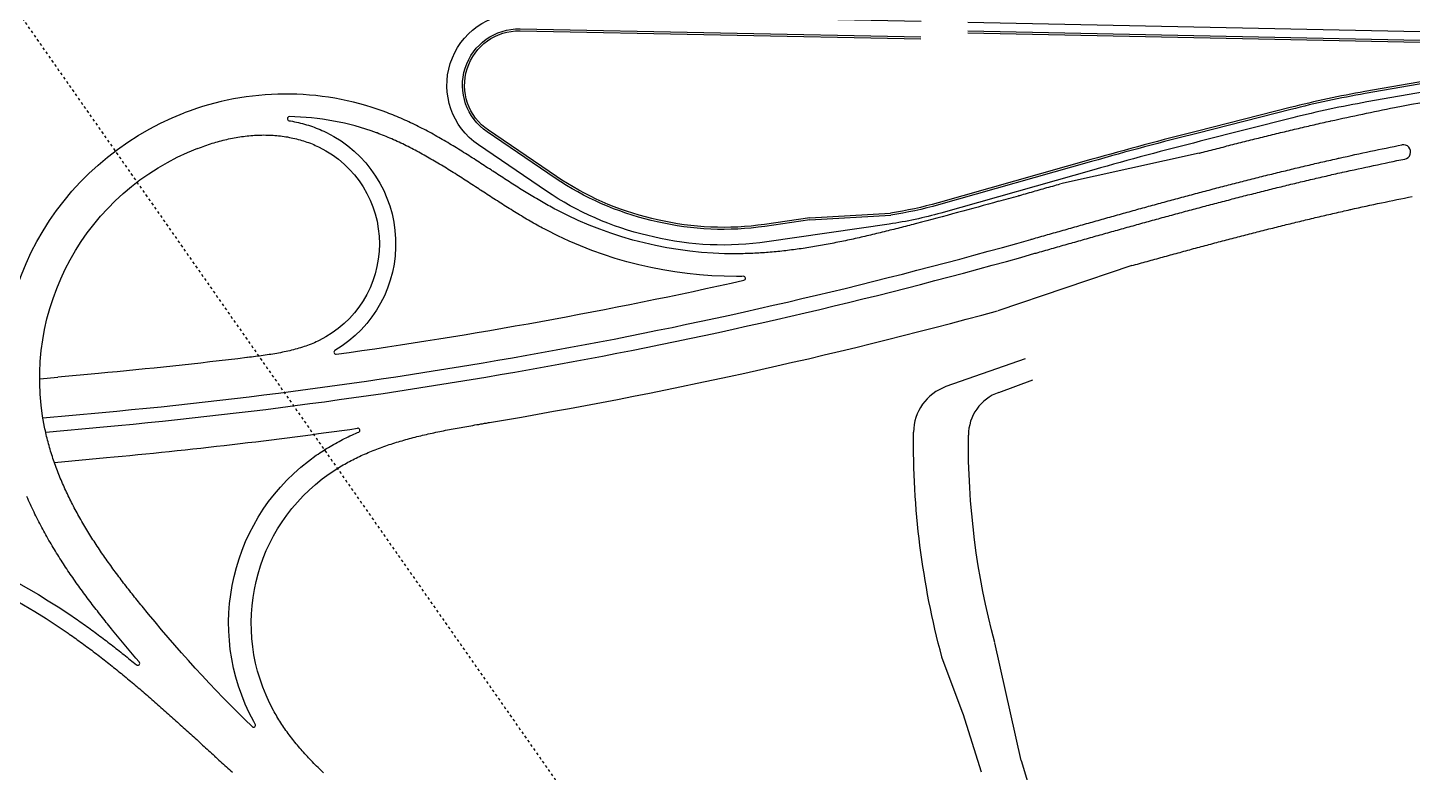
# Model space of a CAD drawing. Header units: millimetres. Extents: x 152904052 to 153933663, y 538271515 to 539240469.
# Drawn here: x 153563437 to 153570304, y 539139454 to 539143146 of the extents above; entities that cross this region are included whole.
import ezdxf

# ---------------------------------------------------------------- set-up
doc = ezdxf.new("R2010")
doc.units = ezdxf.units.MM
doc.linetypes.add('HIDDEN', pattern=[5.08, 2.54, -2.54])
doc.layers.add('BORD', color=7, linetype='Continuous')

msp = doc.modelspace()

# ---------------------------------------------------------------- linework, layer by layer
at = {"layer": 'BORD', "color": 8, "linetype": 'HIDDEN', "ltscale": 5}
msp.add_line((153552920.9, 539158173), (153604542.8, 539084449.3), dxfattribs=at)
at = {"layer": 'BORD', "color": 137, "ltscale": 10, "flags": 128}
for points in [[(153568100.2, 539143172.6), (153570582.7, 539143122.1, -0.907685), (153570602.1, 539142869), (153570078, 539142777.4, 0.018775), (153569711.4, 539142699), (153569251.4, 539142582.5, 0.006829), (153568724, 539142441.2), (153567966.1, 539142227, -0.032727), (153567709.4, 539142172.2), (153567103.5, 539142084, -0.094171), (153566541.2, 539142108.3), (153566512.1, 539142115.2, -0.091684), (153566010.2, 539142335.6), (153565672.9, 539142564.7, -0.746592), (153565881.1, 539143217.9), (153567868.3, 539143177.4)], [(153567316.7, 539142193.4), (153567092.3, 539142160.7, -0.094171), (153566558.9, 539142183.8), (153566529.9, 539142190.6, -0.091684), (153566053.7, 539142399.7), (153565716.5, 539142628.8, -0.746592), (153565879.5, 539143140.4), (153567866.7, 539143099.9)], [(153567315.7, 539142203.3), (153567090.9, 539142170.6, -0.094171), (153566561.2, 539142193.5), (153566532.2, 539142200.3, -0.091684), (153566059.4, 539142408), (153565722.1, 539142637.1, -0.746592), (153565879.3, 539143130.4), (153567866.5, 539143089.9)], [(153568099.1, 539143120.2), (153570581.7, 539143069.6, -0.907685), (153570593.1, 539142920.7), (153570068.9, 539142829.1, 0.018775), (153569698.5, 539142749.9), (153569238.5, 539142633.4, 0.006829), (153568709.7, 539142491.7), (153567951.8, 539142277.5, -0.030912), (153567715.8, 539142226.3, -0.030912)], [(153568099.3, 539143130.2), (153570581.9, 539143079.6, -0.907685), (153570594.8, 539142910.9), (153570070.6, 539142819.2, 0.018775), (153569701, 539142740.2), (153569241, 539142623.7, 0.006829), (153568712.4, 539142482.1), (153567954.6, 539142267.9, -0.030912), (153567717.3, 539142216.4, -0.030844)], [(153570215.6, 539142750.4, -0.012523), (153570887.8, 539142860.8, -0.012523)], [(153568252, 539142285, -0.004181), (153567844.5, 539142174.9), (153567838.5, 539142173.3), (153567828.8, 539142170.8), (153567819.2, 539142168.3), (153567809.6, 539142165.8), (153567799.9, 539142163.3), (153567790.3, 539142160.8), (153567780.7, 539142158.3), (153567771.1, 539142155.9), (153567761.5, 539142153.4), (153567751.9, 539142151), (153567742.3, 539142148.5), (153567732.6, 539142146.1), (153567723.1, 539142143.7), (153567713.5, 539142141.3), (153567703.9, 539142138.9), (153567694.3, 539142136.5), (153567684.7, 539142134.1), (153567675.1, 539142131.7), (153567665.5, 539142129.4), (153567655.9, 539142127.1), (153567646.3, 539142124.7), (153567636.7, 539142122.4), (153567627.2, 539142120.1), (153567617.6, 539142117.9), (153567608, 539142115.6), (153567598.4, 539142113.3), (153567588.8, 539142111.1), (153567579.2, 539142108.9), (153567569.7, 539142106.7), (153567560.1, 539142104.5), (153567550.5, 539142102.4), (153567540.9, 539142100.3), (153567531.4, 539142098.1), (153567521.8, 539142096), (153567512.2, 539142094), (153567502.6, 539142091.9), (153567493.1, 539142089.9), (153567483.5, 539142087.9), (153567473.9, 539142085.9), (153567464.3, 539142083.9), (153567454.8, 539142082), (153567445.2, 539142080.1), (153567435.6, 539142078.2), (153567426, 539142076.3), (153567416.5, 539142074.5), (153567406.9, 539142072.7), (153567397.3, 539142070.9), (153567387.7, 539142069.1), (153567378.2, 539142067.4), (153567368.6, 539142065.7), (153567359, 539142064), (153567349.4, 539142062.3), (153567339.9, 539142060.7), (153567330.3, 539142059.1), (153567320.7, 539142057.6), (153567311.1, 539142056), (153567301.6, 539142054.5), (153567292, 539142053), (153567282.4, 539142051.6), (153567272.8, 539142050.2), (153567263.2, 539142048.8), (153567253.7, 539142047.5), (153567244.1, 539142046.2), (153567234.5, 539142044.9), (153567224.9, 539142043.7), (153567215.4, 539142042.5), (153567205.8, 539142041.3), (153567196.2, 539142040.2), (153567186.7, 539142039.1), (153567177.1, 539142038), (153567167.5, 539142037), (153567157.9, 539142036), (153567148.4, 539142035), (153567138.8, 539142034.1), (153567129.2, 539142033.3), (153567119.7, 539142032.4), (153567110.1, 539142031.7), (153567100.5, 539142030.9), (153567091, 539142030.2), (153567081.4, 539142029.5), (153567071.9, 539142028.9), (153567062.3, 539142028.3), (153567052.8, 539142027.8), (153567043.2, 539142027.3), (153567033.7, 539142026.8), (153567024.1, 539142026.4), (153567014.6, 539142026), (153567005, 539142025.7), (153566995.5, 539142025.5), (153566986, 539142025.2), (153566976.4, 539142025), (153566966.9, 539142024.9), (153566957.3, 539142024.8), (153566951.4, 539142024.8, -0.121781), (153566063.7, 539142240.5), (153566060.3, 539142242.3), (153566051.8, 539142246.8), (153566043.4, 539142251.3), (153566035, 539142255.8), (153566026.6, 539142260.4), (153566018.2, 539142265), (153566009.8, 539142269.7), (153566001.4, 539142274.4), (153565993.1, 539142279.1), (153565984.7, 539142283.9), (153565976.4, 539142288.7), (153565968, 539142293.6), (153565959.7, 539142298.5), (153565951.4, 539142303.4), (153565943.1, 539142308.4), (153565934.7, 539142313.4), (153565926.4, 539142318.4), (153565918.1, 539142323.5), (153565909.8, 539142328.6), (153565901.5, 539142333.7), (153565893.2, 539142338.8), (153565884.9, 539142344), (153565876.6, 539142349.2), (153565868.3, 539142354.4), (153565860, 539142359.6), (153565851.7, 539142364.9), (153565843.4, 539142370.2), (153565835.1, 539142375.5), (153565826.8, 539142380.8), (153565818.5, 539142386.2), (153565810.2, 539142391.5), (153565801.8, 539142396.9), (153565793.5, 539142402.3), (153565785.2, 539142407.7), (153565776.9, 539142413.1), (153565768.5, 539142418.5), (153565760.2, 539142424), (153565751.8, 539142429.4), (153565743.5, 539142434.9), (153565740.9, 539142436.5), (153565735.1, 539142440.3), (153565726.7, 539142445.8), (153565718.3, 539142451.3), (153565709.9, 539142456.7), (153565701.5, 539142462.2), (153565693, 539142467.7), (153565684.6, 539142473.2), (153565676.1, 539142478.6), (153565667.6, 539142484.1), (153565659.1, 539142489.6), (153565650.6, 539142495.1), (153565642, 539142500.6), (153565633.5, 539142506), (153565624.9, 539142511.5), (153565616.3, 539142516.9), (153565607.7, 539142522.4), (153565599, 539142527.8), (153565590.4, 539142533.2), (153565581.7, 539142538.6), (153565573, 539142544), (153565564.2, 539142549.4), (153565555.5, 539142554.7), (153565546.7, 539142560), (153565537.9, 539142565.4), (153565529.1, 539142570.7), (153565520.2, 539142575.9), (153565511.3, 539142581.2), (153565502.4, 539142586.4), (153565493.4, 539142591.6), (153565484.4, 539142596.8), (153565475.4, 539142601.9), (153565466.4, 539142607), (153565457.3, 539142612.1), (153565448.2, 539142617.2), (153565439.1, 539142622.2), (153565429.9, 539142627.2), (153565420.7, 539142632.1), (153565411.4, 539142637), (153565402.1, 539142641.9), (153565392.8, 539142646.7), (153565383.5, 539142651.5), (153565374.1, 539142656.3), (153565364.7, 539142661), (153565355.2, 539142665.6), (153565345.7, 539142670.2), (153565336.2, 539142674.8), (153565326.6, 539142679.3), (153565317, 539142683.7), (153565307.4, 539142688.1), (153565297.7, 539142692.5), (153565287.9, 539142696.8), (153565278.2, 539142701), (153565268.4, 539142705.2), (153565258.5, 539142709.3), (153565248.6, 539142713.3), (153565238.7, 539142717.3), (153565228.8, 539142721.2), (153565218.7, 539142725), (153565208.8, 539142728.7), (153565205.7, 539142729.9, 0.181784), (153564213.6, 539142723.2, 0.181784)], [(153563337, 539141127.7, -0.366184), (153564213.6, 539142723.2)], [(153564735.1, 539142704.7, 0.926332), (153564733.4, 539142684.8)], [(153566986.4, 539141913.2), (153566978.3, 539141913.1), (153566968.3, 539141912.9), (153566958.2, 539141912.8), (153566951.9, 539141912.8, -0.1218), (153566011.9, 539142141.2), (153566008.2, 539142143.2), (153565999.3, 539142147.8), (153565990.4, 539142152.6), (153565981.6, 539142157.4), (153565972.7, 539142162.2), (153565963.9, 539142167), (153565955.1, 539142171.9), (153565946.3, 539142176.9), (153565937.6, 539142181.8), (153565928.9, 539142186.8), (153565920.2, 539142191.9), (153565911.5, 539142196.9), (153565902.8, 539142202), (153565894.2, 539142207.1), (153565885.5, 539142212.3), (153565876.9, 539142217.5), (153565868.3, 539142222.7), (153565859.7, 539142227.9), (153565851.2, 539142233.1), (153565842.6, 539142238.4), (153565834.1, 539142243.7), (153565825.6, 539142249), (153565817.1, 539142254.3), (153565808.6, 539142259.7), (153565800.1, 539142265), (153565791.6, 539142270.4), (153565783.2, 539142275.8), (153565774.7, 539142281.2), (153565766.3, 539142286.6), (153565757.9, 539142292), (153565749.5, 539142297.4), (153565741.1, 539142302.9), (153565732.7, 539142308.3), (153565724.3, 539142313.7), (153565715.9, 539142319.2), (153565707.5, 539142324.7), (153565699.1, 539142330.1), (153565690.7, 539142335.6), (153565682.3, 539142341), (153565679.8, 539142342.7), (153565673.9, 539142346.5), (153565665.6, 539142352), (153565657.2, 539142357.4), (153565648.8, 539142362.9), (153565640.4, 539142368.3), (153565632.1, 539142373.7), (153565623.7, 539142379.2), (153565615.3, 539142384.6), (153565606.9, 539142390), (153565598.5, 539142395.4), (153565590.1, 539142400.8), (153565581.7, 539142406.2), (153565573.3, 539142411.6), (153565564.9, 539142416.9), (153565556.5, 539142422.3), (153565548, 539142427.6), (153565539.6, 539142432.9), (153565531.1, 539142438.2), (153565522.7, 539142443.4), (153565514.2, 539142448.7), (153565505.7, 539142453.9), (153565497.2, 539142459.1), (153565488.7, 539142464.2), (153565480.2, 539142469.4), (153565471.6, 539142474.5), (153565463.1, 539142479.6), (153565454.5, 539142484.6), (153565445.9, 539142489.7), (153565437.3, 539142494.7), (153565428.7, 539142499.6), (153565420.1, 539142504.6), (153565411.4, 539142509.4), (153565402.8, 539142514.3), (153565394.1, 539142519.1), (153565385.4, 539142523.9), (153565376.6, 539142528.6), (153565367.9, 539142533.3), (153565359.1, 539142538), (153565350.3, 539142542.6), (153565341.5, 539142547.2), (153565332.7, 539142551.7), (153565323.8, 539142556.2), (153565315, 539142560.6), (153565306.1, 539142565), (153565297.1, 539142569.3), (153565288.2, 539142573.6), (153565279.2, 539142577.8), (153565270.2, 539142582), (153565261.2, 539142586.1), (153565252.2, 539142590.1), (153565243.1, 539142594.1), (153565234, 539142598.1), (153565224.9, 539142601.9), (153565215.8, 539142605.7), (153565206.6, 539142609.5), (153565197.5, 539142613.2), (153565188.2, 539142616.8), (153565179, 539142620.3), (153565169.7, 539142623.8), (153565166.9, 539142624.8, 0.085215), (153564735.1, 539142704.7)], [(153569246.3, 539142523.3), (153569247.8, 539142523.7), (153569257.5, 539142526.3), (153569267.3, 539142528.9), (153569277.1, 539142531.4), (153569286.8, 539142534), (153569296.6, 539142536.5), (153569306.4, 539142539.1), (153569316.2, 539142541.6), (153569325.9, 539142544.2), (153569335.7, 539142546.7), (153569345.5, 539142549.2), (153569355.3, 539142551.8), (153569365.1, 539142554.3), (153569374.8, 539142556.8), (153569384.6, 539142559.3), (153569394.4, 539142561.8), (153569404.2, 539142564.3), (153569414, 539142566.8), (153569423.8, 539142569.3), (153569433.6, 539142571.8), (153569443.4, 539142574.3), (153569453.2, 539142576.8), (153569463, 539142579.3), (153569472.8, 539142581.7), (153569482.6, 539142584.2), (153569492.5, 539142586.7), (153569502.3, 539142589.1), (153569512.1, 539142591.6), (153569521.9, 539142594), (153569531.7, 539142596.5), (153569541.6, 539142598.9), (153569551.4, 539142601.3), (153569561.2, 539142603.8), (153569571, 539142606.2), (153569580.9, 539142608.6), (153569590.7, 539142611), (153569600.6, 539142613.4), (153569610.4, 539142615.8), (153569620.2, 539142618.2), (153569630.1, 539142620.6), (153569639.9, 539142623), (153569649.8, 539142625.4), (153569659.6, 539142627.7), (153569669.5, 539142630.1), (153569679.3, 539142632.5), (153569689.2, 539142634.8), (153569699.1, 539142637.2), (153569708.9, 539142639.5), (153569718.8, 539142641.9), (153569728.7, 539142644.2), (153569738.5, 539142646.5), (153569748.4, 539142648.8), (153569758.3, 539142651.2), (153569768.2, 539142653.5), (153569778.1, 539142655.8), (153569788, 539142658.1), (153569797.8, 539142660.3), (153569807.7, 539142662.6), (153569817.6, 539142664.9), (153569827.5, 539142667.2), (153569837.4, 539142669.4), (153569847.3, 539142671.7), (153569857.2, 539142673.9), (153569867.1, 539142676.2), (153569877, 539142678.4), (153569886.9, 539142680.7), (153569896.9, 539142682.9), (153569900.3, 539142683.6, -0.005654), (153570215, 539142750.3)], [(153564733.4, 539142684.8), (153564740.2, 539142683.6), (153564750.3, 539142681.8), (153564760.3, 539142679.8), (153564770.3, 539142677.7), (153564780.3, 539142675.5), (153564790.2, 539142673.1), (153564800.1, 539142670.5), (153564810, 539142667.8), (153564819.8, 539142664.9), (153564829.6, 539142661.9), (153564839.3, 539142658.8), (153564849, 539142655.4), (153564858.6, 539142652), (153564868.2, 539142648.4), (153564877.7, 539142644.6), (153564887.2, 539142640.7), (153564896.6, 539142636.6), (153564905.9, 539142632.4), (153564915.1, 539142628), (153564918.5, 539142626.4, -0.595926), (153564961.1, 539141545.4)], [(153563512.9, 539141211.1), (153563806.9, 539141238.3, 0.046095), (153568412.7, 539142096.5), (153568414, 539142096.8), (153568418.3, 539142098.1), (153568427.9, 539142100.8), (153568437.5, 539142103.5), (153568447.1, 539142106.3), (153568456.8, 539142109), (153568466.4, 539142111.7), (153568476, 539142114.4), (153568485.6, 539142117.2), (153568495.2, 539142119.9), (153568504.9, 539142122.6), (153568514.5, 539142125.3), (153568524.1, 539142128.1), (153568533.7, 539142130.8), (153568543.4, 539142133.5), (153568553, 539142136.2), (153568562.6, 539142139), (153568572.2, 539142141.7), (153568581.9, 539142144.4), (153568591.5, 539142147.1), (153568601.1, 539142149.9), (153568610.7, 539142152.6), (153568620.4, 539142155.3), (153568630, 539142158), (153568639.6, 539142160.7), (153568649.2, 539142163.5), (153568658.9, 539142166.2), (153568668.5, 539142168.9), (153568678.1, 539142171.6), (153568687.8, 539142174.3), (153568697.4, 539142177), (153568707, 539142179.7), (153568716.7, 539142182.4), (153568726.3, 539142185.1), (153568735.9, 539142187.9), (153568745.5, 539142190.6), (153568755.2, 539142193.3), (153568764.8, 539142196), (153568774.5, 539142198.7), (153568784.1, 539142201.4), (153568793.7, 539142204.1), (153568803.4, 539142206.8), (153568813, 539142209.4), (153568822.6, 539142212.1), (153568832.3, 539142214.8), (153568841.9, 539142217.5), (153568851.6, 539142220.2), (153568861.2, 539142222.9), (153568870.8, 539142225.6), (153568880.5, 539142228.3), (153568890.1, 539142230.9), (153568899.8, 539142233.6), (153568909.4, 539142236.3), (153568919.1, 539142239), (153568928.7, 539142241.6), (153568938.3, 539142244.3), (153568948, 539142247), (153568957.6, 539142249.6), (153568967.3, 539142252.3), (153568976.9, 539142254.9), (153568986.6, 539142257.6), (153568996.2, 539142260.2), (153569005.9, 539142262.9), (153569015.5, 539142265.5), (153569025.2, 539142268.2), (153569034.9, 539142270.8), (153569044.5, 539142273.5), (153569054.2, 539142276.1), (153569063.8, 539142278.7), (153569073.5, 539142281.4), (153569083.1, 539142284), (153569092.8, 539142286.6), (153569102.5, 539142289.2), (153569112.1, 539142291.9), (153569121.8, 539142294.5), (153569131.5, 539142297.1), (153569141.1, 539142299.7), (153569150.8, 539142302.3), (153569160.5, 539142304.9), (153569170.1, 539142307.5), (153569179.8, 539142310.1), (153569189.5, 539142312.7), (153569199.2, 539142315.3), (153569208.8, 539142317.9), (153569218.5, 539142320.4), (153569228.2, 539142323), (153569237.9, 539142325.6), (153569247.5, 539142328.2), (153569257.2, 539142330.7), (153569266.9, 539142333.3), (153569276.6, 539142335.9), (153569286.3, 539142338.4), (153569295.9, 539142341), (153569305.6, 539142343.5), (153569315.3, 539142346.1), (153569325, 539142348.6), (153569334.7, 539142351.1), (153569344.4, 539142353.7), (153569354.1, 539142356.2), (153569363.8, 539142358.7), (153569373.5, 539142361.2), (153569383.2, 539142363.7), (153569392.9, 539142366.3), (153569402.5, 539142368.8), (153569412.2, 539142371.3), (153569421.9, 539142373.8), (153569431.7, 539142376.3), (153569441.4, 539142378.7), (153569451.1, 539142381.2), (153569460.8, 539142383.7), (153569470.5, 539142386.2), (153569480.2, 539142388.6), (153569489.9, 539142391.1), (153569499.6, 539142393.6), (153569509.3, 539142396), (153569519, 539142398.5), (153569528.7, 539142400.9), (153569538.5, 539142403.3), (153569548.2, 539142405.8), (153569557.9, 539142408.2), (153569567.6, 539142410.6), (153569577.3, 539142413.1), (153569587.1, 539142415.5), (153569596.8, 539142417.9), (153569606.5, 539142420.3), (153569616.3, 539142422.7), (153569626, 539142425.1), (153569635.7, 539142427.5), (153569645.5, 539142429.8), (153569655.2, 539142432.2), (153569664.9, 539142434.6), (153569674.7, 539142436.9), (153569684.4, 539142439.3), (153569694.1, 539142441.7), (153569703.9, 539142444), (153569713.6, 539142446.3), (153569723.4, 539142448.7), (153569733.1, 539142451), (153569742.9, 539142453.3), (153569752.6, 539142455.6), (153569762.4, 539142458), (153569772.1, 539142460.3), (153569781.9, 539142462.6), (153569791.6, 539142464.8), (153569801.4, 539142467.1), (153569811.2, 539142469.4), (153569820.9, 539142471.7), (153569830.7, 539142474), (153569840.5, 539142476.2), (153569850.2, 539142478.5), (153569860, 539142480.7), (153569869.8, 539142483), (153569879.5, 539142485.2), (153569889.3, 539142487.4), (153569899.1, 539142489.6), (153569908.9, 539142491.9), (153569918.6, 539142494.1), (153569928.4, 539142496.3), (153569938.2, 539142498.5), (153569941.5, 539142499.2, -0.005655), (153570252.1, 539142565)], [(153564280.7, 539142547.6), (153564289.8, 539142551), (153564298.7, 539142554.3), (153564307.6, 539142557.6), (153564316.5, 539142560.7), (153564325.4, 539142563.8), (153564334.4, 539142566.7), (153564343.4, 539142569.6), (153564352.3, 539142572.5), (153564361.4, 539142575.2), (153564370.4, 539142577.9), (153564379.4, 539142580.4), (153564388.5, 539142582.9), (153564397.5, 539142585.3), (153564406.6, 539142587.6), (153564415.7, 539142589.9), (153564424.8, 539142592), (153564433.9, 539142594), (153564443.1, 539142596), (153564452.2, 539142597.8), (153564461.3, 539142599.6), (153564470.5, 539142601.3), (153564479.7, 539142602.8), (153564488.8, 539142604.3), (153564498, 539142605.7), (153564507.2, 539142606.9), (153564516.4, 539142608.1), (153564525.6, 539142609.1), (153564534.8, 539142610.1), (153564544, 539142610.9), (153564553.2, 539142611.7), (153564562.4, 539142612.3), (153564571.6, 539142612.8), (153564580.8, 539142613.2), (153564590, 539142613.5), (153564599.2, 539142613.7), (153564608.3, 539142613.8), (153564617.5, 539142613.7), (153564626.7, 539142613.5), (153564635.8, 539142613.3), (153564645, 539142612.9), (153564654.1, 539142612.4), (153564663.2, 539142611.7), (153564672.3, 539142611), (153564681.3, 539142610.1), (153564690.4, 539142609.1), (153564699.4, 539142608), (153564708.4, 539142606.7), (153564717.4, 539142605.3), (153564726.3, 539142603.9), (153564735.2, 539142602.2), (153564744.1, 539142600.5), (153564752.9, 539142598.6), (153564761.7, 539142596.6), (153564770.5, 539142594.5), (153564779.2, 539142592.2), (153564787.9, 539142589.8), (153564796.5, 539142587.3), (153564805.1, 539142584.7), (153564813.7, 539142581.9), (153564822.2, 539142579), (153564830.6, 539142576), (153564839, 539142572.8), (153564847.3, 539142569.5), (153564855.5, 539142566.1), (153564863.7, 539142562.5), (153564871.8, 539142558.9), (153564880, 539142555), (153564882.9, 539142553.6, -0.623405), (153564882.1, 539141594.7), (153564875.4, 539141591.5), (153564867.2, 539141587.7), (153564859, 539141584.1), (153564850.7, 539141580.5), (153564842.4, 539141577.1), (153564834, 539141573.8), (153564825.5, 539141570.7), (153564816.9, 539141567.6), (153564808.3, 539141564.6), (153564799.6, 539141561.8), (153564790.8, 539141559), (153564782, 539141556.4), (153564773.1, 539141553.8), (153564764.2, 539141551.3), (153564755.2, 539141549), (153564746.2, 539141546.7), (153564737.1, 539141544.5), (153564727.9, 539141542.3), (153564718.8, 539141540.3), (153564709.5, 539141538.3), (153564700.3, 539141536.4), (153564691, 539141534.6), (153564681.6, 539141532.8), (153564672.2, 539141531.1), (153564662.8, 539141529.5), (153564653.3, 539141527.9), (153564643.8, 539141526.4), (153564634.3, 539141524.9), (153564624.7, 539141523.4), (153564615.1, 539141522), (153564605.5, 539141520.7), (153564595.8, 539141519.3), (153564586.1, 539141518), (153564576.4, 539141516.7), (153564566.6, 539141515.5), (153564556.8, 539141514.3), (153564547, 539141513), (153564537.1, 539141511.8), (153564527.3, 539141510.6), (153564524.8, 539141510.3, -0.007321), (153563789.1, 539141431.5), (153563587, 539141412.8)], [(153570266.1, 539142494.3, 1.001576), (153570252, 539142564.9)], [(153564550.2, 539139680.7, -0.029237), (153564004.4, 539140277.6), (153563998.7, 539140284.5), (153563992.5, 539140292.2), (153563986.3, 539140299.9), (153563980.1, 539140307.6), (153563974, 539140315.3), (153563967.8, 539140323), (153563961.7, 539140330.7), (153563955.6, 539140338.4), (153563949.5, 539140346.1), (153563943.4, 539140353.9), (153563937.3, 539140361.6), (153563931.3, 539140369.4), (153563925.2, 539140377.2), (153563919.2, 539140384.9), (153563913.2, 539140392.7), (153563907.3, 539140400.5), (153563901.3, 539140408.3), (153563895.4, 539140416.1), (153563889.5, 539140424), (153563883.6, 539140431.8), (153563877.8, 539140439.6), (153563871.9, 539140447.5), (153563866.1, 539140455.4), (153563860.4, 539140463.3), (153563854.6, 539140471.2), (153563848.9, 539140479.1), (153563843.2, 539140487), (153563837.5, 539140494.9), (153563831.8, 539140502.9), (153563826.2, 539140510.9), (153563820.6, 539140518.8), (153563815, 539140526.8), (153563809.5, 539140534.8), (153563804, 539140542.9), (153563798.5, 539140550.9), (153563793.1, 539140559), (153563787.7, 539140567), (153563782.3, 539140575.1), (153563776.9, 539140583.2), (153563771.6, 539140591.3), (153563766.3, 539140599.5), (153563761.1, 539140607.6), (153563755.9, 539140615.8), (153563750.7, 539140624), (153563745.5, 539140632.2), (153563740.4, 539140640.4), (153563735.3, 539140648.6), (153563730.3, 539140656.9), (153563725.3, 539140665.1), (153563720.3, 539140673.4), (153563715.4, 539140681.7), (153563710.5, 539140690.1), (153563705.7, 539140698.4), (153563700.9, 539140706.8), (153563696.1, 539140715.1), (153563691.4, 539140723.5), (153563686.7, 539140731.9), (153563682.1, 539140740.4), (153563677.5, 539140748.8), (153563672.9, 539140757.3), (153563668.4, 539140765.8), (153563664, 539140774.3), (153563659.6, 539140782.8), (153563655.2, 539140791.3), (153563650.9, 539140799.9), (153563646.6, 539140808.5), (153563642.4, 539140817.1), (153563638.2, 539140825.7), (153563634.1, 539140834.3), (153563630, 539140843), (153563626, 539140851.6), (153563622, 539140860.3), (153563618, 539140869), (153563614.2, 539140877.8), (153563610.3, 539140886.5), (153563606.6, 539140895.3), (153563602.9, 539140904), (153563599.2, 539140912.8), (153563595.6, 539140921.7), (153563592, 539140930.5), (153563588.5, 539140939.3), (153563585.1, 539140948.2), (153563581.7, 539140957.1), (153563578.4, 539140966), (153563575.1, 539140974.9), (153563571.9, 539140983.8), (153563568.8, 539140992.8), (153563565.7, 539141001.7), (153563562.7, 539141010.7), (153563559.7, 539141019.7), (153563556.8, 539141028.7), (153563554, 539141037.8), (153563551.2, 539141046.8), (153563548.5, 539141055.9), (153563545.8, 539141064.9), (153563543.3, 539141074), (153563540.8, 539141083.1), (153563538.3, 539141092.2), (153563535.9, 539141101.4), (153563533.6, 539141110.5), (153563531.4, 539141119.6), (153563529.2, 539141128.8), (153563527.1, 539141138), (153563525, 539141147.2), (153563523.1, 539141156.4), (153563521.2, 539141165.3, -0.366111), (153564280.9, 539142547.7)], [(153563526.6, 539141140.1), (153563813.5, 539141166.6, 0.046095), (153568432.4, 539142027.2), (153568433.6, 539142027.6), (153568437.9, 539142028.8), (153568447.5, 539142031.5), (153568457.2, 539142034.3), (153568466.8, 539142037), (153568476.4, 539142039.7), (153568486, 539142042.4), (153568495.6, 539142045.2), (153568505.3, 539142047.9), (153568514.9, 539142050.6), (153568524.5, 539142053.3), (153568534.1, 539142056.1), (153568543.7, 539142058.8), (153568553.4, 539142061.5), (153568563, 539142064.2), (153568572.6, 539142067), (153568582.2, 539142069.7), (153568591.8, 539142072.4), (153568601.5, 539142075.1), (153568611.1, 539142077.9), (153568620.7, 539142080.6), (153568630.3, 539142083.3), (153568639.9, 539142086), (153568649.6, 539142088.7), (153568659.2, 539142091.4), (153568668.8, 539142094.2), (153568678.4, 539142096.9), (153568688, 539142099.6), (153568697.7, 539142102.3), (153568707.3, 539142105), (153568716.9, 539142107.7), (153568726.5, 539142110.4), (153568736.1, 539142113.1), (153568745.8, 539142115.8), (153568755.4, 539142118.5), (153568765, 539142121.2), (153568774.6, 539142123.9), (153568784.3, 539142126.6), (153568793.9, 539142129.3), (153568803.5, 539142132), (153568813.1, 539142134.7), (153568822.8, 539142137.4), (153568832.4, 539142140.1), (153568842, 539142142.8), (153568851.6, 539142145.5), (153568861.3, 539142148.2), (153568870.9, 539142150.8), (153568880.5, 539142153.5), (153568890.1, 539142156.2), (153568899.8, 539142158.9), (153568909.4, 539142161.6), (153568919, 539142164.2), (153568928.6, 539142166.9), (153568938.3, 539142169.6), (153568947.9, 539142172.2), (153568957.5, 539142174.9), (153568967.2, 539142177.6), (153568976.8, 539142180.2), (153568986.4, 539142182.9), (153568996.1, 539142185.5), (153569005.7, 539142188.2), (153569015.3, 539142190.8), (153569025, 539142193.5), (153569034.6, 539142196.1), (153569044.2, 539142198.7), (153569053.9, 539142201.4), (153569063.5, 539142204), (153569073.1, 539142206.6), (153569082.8, 539142209.3), (153569092.4, 539142211.9), (153569102, 539142214.5), (153569111.7, 539142217.1), (153569121.3, 539142219.8), (153569131, 539142222.4), (153569140.6, 539142225), (153569150.3, 539142227.6), (153569159.9, 539142230.2), (153569169.5, 539142232.8), (153569179.2, 539142235.4), (153569188.8, 539142238), (153569198.5, 539142240.6), (153569208.1, 539142243.1), (153569217.8, 539142245.7), (153569227.4, 539142248.3), (153569237.1, 539142250.9), (153569246.7, 539142253.5), (153569256.4, 539142256), (153569266, 539142258.6), (153569275.7, 539142261.1), (153569285.3, 539142263.7), (153569295, 539142266.2), (153569304.6, 539142268.8), (153569314.3, 539142271.3), (153569323.9, 539142273.9), (153569333.6, 539142276.4), (153569343.3, 539142278.9), (153569352.9, 539142281.5), (153569362.6, 539142284), (153569372.2, 539142286.5), (153569381.9, 539142289), (153569391.6, 539142291.5), (153569401.2, 539142294.1), (153569410.9, 539142296.6), (153569420.6, 539142299), (153569430.2, 539142301.5), (153569439.9, 539142304), (153569449.6, 539142306.5), (153569459.2, 539142309), (153569468.9, 539142311.5), (153569478.6, 539142313.9), (153569488.3, 539142316.4), (153569497.9, 539142318.9), (153569507.6, 539142321.3), (153569517.3, 539142323.8), (153569527, 539142326.2), (153569536.6, 539142328.7), (153569546.3, 539142331.1), (153569556, 539142333.5), (153569565.7, 539142335.9), (153569575.4, 539142338.4), (153569585, 539142340.8), (153569594.7, 539142343.2), (153569604.4, 539142345.6), (153569614.1, 539142348), (153569623.8, 539142350.4), (153569633.5, 539142352.8), (153569643.2, 539142355.1), (153569652.9, 539142357.5), (153569662.6, 539142359.9), (153569672.3, 539142362.3), (153569682, 539142364.6), (153569691.6, 539142367), (153569701.3, 539142369.3), (153569711, 539142371.7), (153569720.7, 539142374), (153569730.4, 539142376.3), (153569740.2, 539142378.7), (153569749.9, 539142381), (153569759.6, 539142383.3), (153569769.3, 539142385.6), (153569779, 539142387.9), (153569788.7, 539142390.2), (153569798.4, 539142392.5), (153569808.1, 539142394.8), (153569817.8, 539142397), (153569827.5, 539142399.3), (153569837.3, 539142401.6), (153569847, 539142403.8), (153569856.7, 539142406.1), (153569866.4, 539142408.3), (153569876.1, 539142410.5), (153569885.9, 539142412.8), (153569895.6, 539142415), (153569905.3, 539142417.2), (153569915, 539142419.4), (153569924.8, 539142421.6), (153569934.5, 539142423.8), (153569944.2, 539142426), (153569954, 539142428.2), (153569957.2, 539142428.9, -0.005655), (153570266.2, 539142494.4)], [(153568252, 539142285, 0.001022), (153568351.4, 539142313), (153568352.6, 539142313.3), (153568356.9, 539142314.5), (153568366.5, 539142317.3), (153568376.1, 539142320), (153568385.8, 539142322.7), (153568395.4, 539142325.4), (153568405, 539142328.2), (153568414.6, 539142330.9), (153568424.3, 539142333.6), (153568433.9, 539142336.4), (153568443.5, 539142339.1), (153568453.1, 539142341.8), (153568462.8, 539142344.5), (153568472.4, 539142347.3), (153568482.1, 539142350), (153568491.7, 539142352.7), (153568501.3, 539142355.5), (153568511, 539142358.2), (153568520.6, 539142360.9), (153568530.3, 539142363.6), (153568539.9, 539142366.4), (153568549.5, 539142369.1), (153568556.9, 539142371.2)], [(153568912.6, 539141966.3), (153568921.6, 539141968.8), (153568931.2, 539141971.5), (153568940.8, 539141974.1), (153568950.4, 539141976.8), (153568960, 539141979.5), (153568969.6, 539141982.1), (153568979.1, 539141984.8), (153568988.7, 539141987.4), (153568998.3, 539141990.1), (153569007.9, 539141992.7), (153569017.5, 539141995.4), (153569027.1, 539141998), (153569036.7, 539142000.7), (153569046.2, 539142003.3), (153569055.8, 539142005.9), (153569065.4, 539142008.6), (153569075, 539142011.2), (153569084.6, 539142013.8), (153569094.2, 539142016.5), (153569103.7, 539142019.1), (153569113.3, 539142021.7), (153569122.9, 539142024.3), (153569132.5, 539142026.9), (153569142.1, 539142029.5), (153569151.7, 539142032.1), (153569161.2, 539142034.7), (153569170.8, 539142037.3), (153569180.4, 539142039.9), (153569190, 539142042.5), (153569199.6, 539142045.1), (153569209.1, 539142047.7), (153569218.7, 539142050.3), (153569228.3, 539142052.9), (153569237.9, 539142055.4), (153569247.5, 539142058), (153569257, 539142060.6), (153569266.6, 539142063.2), (153569276.2, 539142065.7), (153569285.8, 539142068.3), (153569295.4, 539142070.8), (153569305, 539142073.4), (153569314.5, 539142075.9), (153569324.1, 539142078.5), (153569333.7, 539142081), (153569343.3, 539142083.5), (153569352.9, 539142086.1), (153569362.4, 539142088.6), (153569372, 539142091.1), (153569381.6, 539142093.6), (153569391.2, 539142096.1), (153569400.8, 539142098.6), (153569410.3, 539142101.1), (153569419.9, 539142103.6), (153569429.5, 539142106.1), (153569439.1, 539142108.6), (153569448.7, 539142111.1), (153569458.3, 539142113.6), (153569467.8, 539142116.1), (153569477.4, 539142118.5), (153569487, 539142121), (153569496.6, 539142123.5), (153569506.2, 539142125.9), (153569515.7, 539142128.4), (153569525.3, 539142130.8), (153569534.9, 539142133.3), (153569544.5, 539142135.7), (153569554.1, 539142138.1), (153569563.7, 539142140.5), (153569573.2, 539142143), (153569582.8, 539142145.4), (153569592.4, 539142147.8), (153569602, 539142150.2), (153569611.6, 539142152.6), (153569621.2, 539142155), (153569630.8, 539142157.4), (153569640.3, 539142159.8), (153569649.9, 539142162.1), (153569659.5, 539142164.5), (153569669.1, 539142166.9), (153569678.7, 539142169.3), (153569688.3, 539142171.6), (153569697.9, 539142174), (153569707.5, 539142176.3), (153569717, 539142178.6), (153569726.6, 539142181), (153569736.2, 539142183.3), (153569745.8, 539142185.6), (153569755.4, 539142187.9), (153569765, 539142190.3), (153569774.6, 539142192.6), (153569784.2, 539142194.9), (153569793.8, 539142197.1), (153569803.4, 539142199.4), (153569813, 539142201.7), (153569822.6, 539142204), (153569832.1, 539142206.2), (153569841.7, 539142208.5), (153569851.3, 539142210.8), (153569860.9, 539142213), (153569870.5, 539142215.3), (153569880.1, 539142217.5), (153569889.7, 539142219.7), (153569899.3, 539142221.9), (153569908.9, 539142224.2), (153569918.5, 539142226.4), (153569928.1, 539142228.6), (153569937.7, 539142230.8), (153569947.3, 539142232.9), (153569956.9, 539142235.1), (153569966.5, 539142237.3), (153569976.1, 539142239.5), (153569985.7, 539142241.6), (153569995.3, 539142243.8), (153569998.5, 539142244.5, -0.005654), (153570303.2, 539142309)], [(153564967.6, 539141526.9, 0.020297), (153566988.8, 539141893.5)], [(153566988.8, 539141893.5, 0.904405), (153566986.4, 539141913.2)], [(153564904.5, 539139452.3), (153564897.5, 539139458.8), (153564890.6, 539139465.4), (153564883.8, 539139472), (153564877, 539139478.6), (153564870.2, 539139485.3), (153564863.5, 539139492), (153564856.9, 539139498.7), (153564850.2, 539139505.4), (153564843.7, 539139512.2), (153564837.1, 539139519), (153564830.7, 539139525.9), (153564824.2, 539139532.7), (153564817.9, 539139539.6), (153564811.5, 539139546.5), (153564805.3, 539139553.5), (153564799, 539139560.5), (153564792.9, 539139567.5), (153564786.8, 539139574.6), (153564780.7, 539139581.7), (153564774.7, 539139588.8), (153564768.8, 539139595.9), (153564762.9, 539139603.1), (153564757.1, 539139610.4), (153564751.4, 539139617.6), (153564745.7, 539139624.9), (153564740.1, 539139632.2), (153564734.5, 539139639.6), (153564729, 539139647), (153564723.6, 539139654.4), (153564718.2, 539139661.9), (153564713, 539139669.4), (153564707.7, 539139676.9), (153564702.6, 539139684.5), (153564697.5, 539139692.1), (153564692.5, 539139699.8), (153564687.6, 539139707.4), (153564682.8, 539139715.1), (153564678, 539139722.9), (153564673.4, 539139730.7), (153564668.8, 539139738.5), (153564664.2, 539139746.3), (153564659.8, 539139754.3), (153564656.7, 539139759.9, -0.382827), (153564932.5, 539140934), (153564932.5, 539140934), (153564940.2, 539140939.3), (153564947.7, 539140944.3), (153564955.2, 539140949.3), (153564962.9, 539140954.3), (153564970.5, 539140959.1), (153564978.2, 539140963.9), (153564986, 539140968.6), (153564993.9, 539140973.3), (153565001.7, 539140977.9), (153565009.7, 539140982.4), (153565017.7, 539140986.9), (153565025.7, 539140991.3), (153565033.8, 539140995.6), (153565041.9, 539140999.9), (153565050.1, 539141004.1), (153565058.3, 539141008.2), (153565066.5, 539141012.3), (153565074.8, 539141016.3), (153565083.2, 539141020.3), (153565091.6, 539141024.2), (153565100, 539141028), (153565108.4, 539141031.8), (153565116.9, 539141035.5), (153565125.5, 539141039.2), (153565134.1, 539141042.8), (153565142.7, 539141046.3), (153565151.3, 539141049.8), (153565160, 539141053.2), (153565168.7, 539141056.6), (153565177.4, 539141059.9), (153565186.2, 539141063.2), (153565195, 539141066.4), (153565203.9, 539141069.5), (153565212.7, 539141072.7), (153565221.6, 539141075.7), (153565230.6, 539141078.7), (153565239.5, 539141081.7), (153565248.5, 539141084.6), (153565257.5, 539141087.4), (153565266.5, 539141090.2), (153565275.6, 539141093), (153565284.7, 539141095.7), (153565293.8, 539141098.4), (153565302.9, 539141101), (153565312.1, 539141103.6), (153565321.3, 539141106.2), (153565330.5, 539141108.7), (153565339.7, 539141111.2), (153565349, 539141113.6), (153565358.2, 539141116), (153565367.5, 539141118.3), (153565376.8, 539141120.6), (153565386.2, 539141122.9), (153565395.5, 539141125.1), (153565404.9, 539141127.4), (153565414.3, 539141129.5), (153565423.7, 539141131.7), (153565433.1, 539141133.8), (153565442.6, 539141135.9), (153565452, 539141137.9), (153565461.5, 539141139.9), (153565471, 539141141.9), (153565480.5, 539141143.9), (153565490, 539141145.9), (153565499.6, 539141147.8), (153565509.1, 539141149.7), (153565518.7, 539141151.6), (153565528.3, 539141153.4), (153565537.9, 539141155.3), (153565547.5, 539141157.1), (153565557.2, 539141158.9), (153565566.8, 539141160.7), (153565576.5, 539141162.4), (153565586.2, 539141164.2), (153565595.9, 539141165.9), (153565605.6, 539141167.6), (153565615.3, 539141169.3), (153565625, 539141171), (153565634.8, 539141172.7), (153565644.6, 539141174.4), (153565654.3, 539141176.1), (153565664.1, 539141177.8), (153565673.9, 539141179.4), (153565683.7, 539141181.1), (153565693.5, 539141182.7), (153565703.3, 539141184.4), (153565713.2, 539141186), (153565723, 539141187.7), (153565727.8, 539141188.5, 0.025047), (153568247, 539141742.1, 0.025047)], [(153564961.1, 539141545.4, 0.819051), (153564967.6, 539141526.9)], [(153567991, 539141366.2, 0.31363), (153567830.2, 539141140.7, 0.31363)], [(153568253, 539141337.7, 0.314493), (153568102.1, 539141125.4, 0.314493)], [(153563569.6, 539140990.4), (153563827.6, 539141014.2, 0.012208), (153565073.3, 539141160)], [(153564565.8, 539139692.8), (153564561.9, 539139699.8), (153564558.5, 539139706, -0.382887), (153564868.4, 539141025.8), (153564868.7, 539141026.1), (153564877.1, 539141031.8), (153564885.5, 539141037.5), (153564893.9, 539141043.1), (153564902.5, 539141048.6), (153564911, 539141054), (153564919.7, 539141059.4), (153564928.3, 539141064.6), (153564937, 539141069.8), (153564945.8, 539141074.9), (153564954.6, 539141079.9), (153564963.4, 539141084.9), (153564972.3, 539141089.7), (153564981.2, 539141094.5), (153564990.2, 539141099.2), (153564999.2, 539141103.9), (153565008.2, 539141108.4), (153565017.3, 539141112.9), (153565026.4, 539141117.3), (153565035.6, 539141121.7), (153565044.7, 539141125.9), (153565054, 539141130.1), (153565063.2, 539141134.2), (153565072.5, 539141138.3), (153565078.7, 539141141)], [(153565078.7, 539141141, 0.876073), (153565073.3, 539141160)], [(153567970.6, 539140026.6, -0.068654), (153567830.2, 539141140.7, -0.068654)], [(153568233.1, 539140097.8, -0.067813), (153568102.1, 539141125.4, -0.067813)], [(153561979.7, 539140823.7, -0.131019), (153563683.7, 539140210.4), (153563689.6, 539140206.3), (153563697.9, 539140200.5), (153563706.1, 539140194.8), (153563714.3, 539140189), (153563722.5, 539140183.2), (153563730.7, 539140177.3), (153563738.8, 539140171.5), (153563746.9, 539140165.6), (153563755.1, 539140159.7), (153563763.2, 539140153.8), (153563771.3, 539140147.8), (153563779.3, 539140141.8), (153563787.4, 539140135.9), (153563795.4, 539140129.9), (153563803.5, 539140123.8), (153563811.5, 539140117.8), (153563819.5, 539140111.7), (153563827.5, 539140105.7), (153563835.4, 539140099.6), (153563843.4, 539140093.4), (153563851.3, 539140087.3), (153563859.2, 539140081.2), (153563867.2, 539140075), (153563875.1, 539140068.8), (153563882.9, 539140062.6), (153563890.8, 539140056.4), (153563898.7, 539140050.1), (153563906.5, 539140043.9), (153563914.4, 539140037.6), (153563922.2, 539140031.3), (153563930, 539140025.1), (153563937.8, 539140018.7), (153563945.6, 539140012.4), (153563953.3, 539140006.1), (153563961.1, 539139999.7), (153563968.8, 539139993.4), (153563976.6, 539139987), (153563976.6, 539139987)], [(153563990.5, 539140001.2, -0.007237), (153563858.5, 539140159), (153563852.7, 539140166.1), (153563846.3, 539140174), (153563839.9, 539140182), (153563833.5, 539140189.9), (153563827.2, 539140197.8), (153563820.8, 539140205.8), (153563814.4, 539140213.8), (153563808.1, 539140221.8), (153563801.8, 539140229.8), (153563795.5, 539140237.8), (153563789.2, 539140245.9), (153563782.9, 539140254), (153563776.6, 539140262), (153563770.3, 539140270.1), (153563764.1, 539140278.3), (153563757.9, 539140286.4), (153563751.6, 539140294.6), (153563745.4, 539140302.8), (153563739.2, 539140311), (153563733.1, 539140319.2), (153563726.9, 539140327.4), (153563720.8, 539140335.7), (153563714.7, 539140344), (153563708.6, 539140352.3), (153563702.5, 539140360.7), (153563696.5, 539140369), (153563690.4, 539140377.4), (153563684.4, 539140385.8), (153563678.4, 539140394.2), (153563672.5, 539140402.7), (153563666.5, 539140411.2), (153563660.6, 539140419.7), (153563654.7, 539140428.2), (153563648.8, 539140436.7), (153563643, 539140445.3), (153563637.2, 539140453.9), (153563631.4, 539140462.5), (153563625.6, 539140471.2), (153563619.9, 539140479.9), (153563614.2, 539140488.6), (153563608.5, 539140497.3), (153563602.8, 539140506.1), (153563597.2, 539140514.9), (153563591.6, 539140523.7), (153563586.1, 539140532.5), (153563580.6, 539140541.4), (153563575.1, 539140550.3), (153563569.6, 539140559.3), (153563564.2, 539140568.2), (153563558.8, 539140577.2), (153563553.5, 539140586.2), (153563548.2, 539140595.3), (153563542.9, 539140604.3), (153563537.7, 539140613.4), (153563532.5, 539140622.6), (153563527.3, 539140631.7), (153563522.2, 539140640.9), (153563517.1, 539140650.2), (153563512.1, 539140659.4), (153563507.1, 539140668.7), (153563502.2, 539140678), (153563497.3, 539140687.4), (153563492.4, 539140696.8), (153563487.6, 539140706.2), (153563482.8, 539140715.6), (153563478.1, 539140725.1), (153563473.4, 539140734.6), (153563468.8, 539140744.1), (153563464.2, 539140753.7), (153563459.7, 539140763.3), (153563455.2, 539140772.9), (153563450.8, 539140782.5), (153563446.5, 539140792.2), (153563442.1, 539140801.9), (153563437.9, 539140811.7), (153563433.7, 539140821.5)], [(153561680.7, 539140755.3, -0.152737), (153563637.6, 539140143.8), (153563643.4, 539140139.8), (153563651.4, 539140134.2), (153563659.5, 539140128.5), (153563667.5, 539140122.9), (153563675.5, 539140117.2), (153563683.5, 539140111.5), (153563691.4, 539140105.7), (153563699.4, 539140100), (153563707.4, 539140094.2), (153563715.3, 539140088.4), (153563723.2, 539140082.6), (153563731.1, 539140076.8), (153563739, 539140070.9), (153563746.9, 539140065), (153563754.8, 539140059.1), (153563762.6, 539140053.2), (153563770.5, 539140047.2), (153563778.3, 539140041.3), (153563786.1, 539140035.3), (153563793.9, 539140029.3), (153563801.7, 539140023.3), (153563809.5, 539140017.2), (153563817.3, 539140011.2), (153563825.1, 539140005.1), (153563832.8, 539139999), (153563840.5, 539139992.9), (153563848.3, 539139986.7), (153563856, 539139980.6), (153563863.7, 539139974.4), (153563871.4, 539139968.3), (153563879.1, 539139962.1), (153563886.7, 539139955.8), (153563894.4, 539139949.6), (153563902.1, 539139943.4), (153563909.7, 539139937.1), (153563917.3, 539139930.8), (153563924.9, 539139924.5), (153563932.6, 539139918.2), (153563940.2, 539139911.9), (153563947.8, 539139905.6), (153563955.3, 539139899.2), (153563962.9, 539139892.9), (153563970.5, 539139886.5), (153563978, 539139880.1), (153563985.6, 539139873.7), (153563993.1, 539139867.3), (153564000.7, 539139860.9), (153564008.2, 539139854.4), (153564015.7, 539139848), (153564023.2, 539139841.5), (153564030.7, 539139835), (153564038.2, 539139828.6), (153564045.7, 539139822.1), (153564053.2, 539139815.6), (153564060.7, 539139809), (153564068.1, 539139802.5), (153564075.6, 539139796), (153564083.1, 539139789.4), (153564090.5, 539139782.9), (153564098, 539139776.3), (153564105.4, 539139769.7), (153564112.8, 539139763.1), (153564120.3, 539139756.5), (153564127.7, 539139749.9), (153564135.1, 539139743.3), (153564142.5, 539139736.7), (153564149.9, 539139730.1), (153564157.4, 539139723.4), (153564164.8, 539139716.8), (153564172.1, 539139710.1), (153564179.5, 539139703.5), (153564186.9, 539139696.8), (153564194.3, 539139690.1), (153564201.7, 539139683.5), (153564209.1, 539139676.8), (153564216.5, 539139670.1), (153564223.8, 539139663.4), (153564231.2, 539139656.7), (153564238.6, 539139650), (153564245.9, 539139643.3), (153564253.3, 539139636.5), (153564260.7, 539139629.8), (153564268, 539139623.1), (153564275.4, 539139616.4), (153564282.8, 539139609.6), (153564290.1, 539139602.9), (153564297.5, 539139596.2), (153564304.8, 539139589.4), (153564312.2, 539139582.7), (153564319.6, 539139575.9), (153564326.9, 539139569.2), (153564334.3, 539139562.4), (153564341.6, 539139555.7), (153564349, 539139548.9), (153564356.4, 539139542.1), (153564363.7, 539139535.4), (153564364.4, 539139534.7), (153564371.1, 539139528.6), (153564378.5, 539139521.8), (153564385.8, 539139515.1), (153564393.2, 539139508.3), (153564400.6, 539139501.5), (153564407.9, 539139494.8), (153564415.3, 539139488), (153564422.7, 539139481.2), (153564430.1, 539139474.5), (153564437.5, 539139467.7), (153564444.9, 539139460.9), (153564452.3, 539139454.2)], [(153563976.6, 539139987, 0.919407), (153563990.5, 539140001.2)], [(153564550.2, 539139680.7, 0.866056), (153564565.8, 539139692.8)]]:
    msp.add_lwpolyline(points, format="xyb", dxfattribs=at)
for points in [[(153569246.8, 539142523.4), (153568558.3, 539142371.5)], [(153567316.2, 539142203.4), (153567716.8, 539142226.4)], [(153567316.7, 539142193.4), (153567717.3, 539142216.4)], [(153568913.2, 539141966.5), (153568247.7, 539141742.3)], [(153568383.6, 539141503.9), (153567991.1, 539141366.2)], [(153563497, 539141404.5), (153563587, 539141412.8)], [(153568253.5, 539141337.9), (153568421.1, 539141400.4)], [(153568364.1, 539139512.7), (153568233.6, 539140095.7)], [(153568076.8, 539139742.1), (153567970.8, 539140025.9)], [(153568167.5, 539139454.5), (153568076.4, 539139743.4)], [(153568364.1, 539139512.7), (153568594.3, 539138748.9)]]:
    msp.add_lwpolyline(points, dxfattribs=at)

doc.saveas('drawing.dxf')
